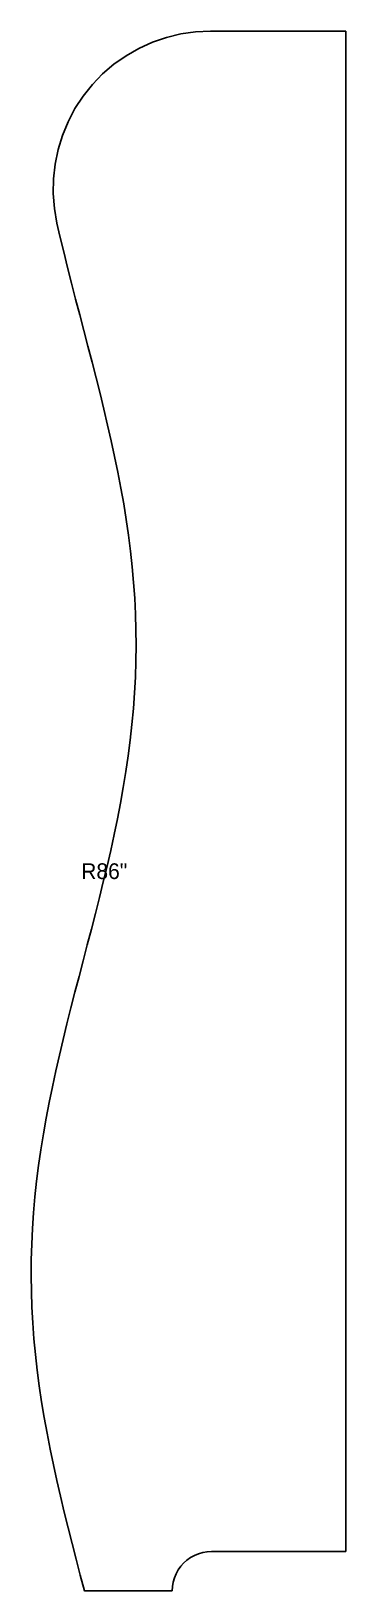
# Model space of a CAD drawing. Header units: inches. Extents: x 42 to 48, y -0.8 to 29.
import ezdxf
from ezdxf.enums import TextEntityAlignment as Align

# ---------------------------------------------------------------- set-up
doc = ezdxf.new("R2010")
doc.units = ezdxf.units.IN

msp = doc.modelspace()

# ---------------------------------------------------------------- linework, layer by layer
at = {"layer": 'OUTLINE'}
msp.add_lwpolyline([(48, 0), (45.438, 0), (45.438, 0), (45.354, -0.005), (45.271, -0.019), (45.19, -0.042), (45.112, -0.074), (45.038, -0.115), (44.97, -0.164), (44.907, -0.22), (44.851, -0.282), (44.802, -0.351), (44.762, -0.425), (44.73, -0.502), (44.706, -0.583), (44.692, -0.666), (44.688, -0.75), (44.062, -0.75), (43.014, -0.75), (42.935, -0.449), (42.857, -0.149), (42.78, 0.152), (42.704, 0.452), (42.63, 0.753), (42.558, 1.053), (42.489, 1.354), (42.423, 1.654), (42.36, 1.955), (42.302, 2.255), (42.248, 2.556), (42.198, 2.856), (42.154, 3.157), (42.115, 3.457), (42.081, 3.758), (42.053, 4.058), (42.03, 4.359), (42.014, 4.659), (42.004, 4.96), (42, 5.26), (42.002, 5.561), (42.011, 5.861), (42.025, 6.162), (42.046, 6.462), (42.072, 6.763), (42.104, 7.063), (42.142, 7.364), (42.185, 7.664), (42.233, 7.965), (42.286, 8.265), (42.343, 8.566), (42.404, 8.866), (42.469, 9.167), (42.538, 9.467), (42.609, 9.768), (42.682, 10.068), (42.758, 10.369), (42.835, 10.669), (42.913, 10.97), (42.991, 11.27), (43.07, 11.571), (43.148, 11.871), (43.225, 12.172), (43.301, 12.472), (43.375, 12.773), (43.447, 13.073), (43.516, 13.374), (43.582, 13.674), (43.644, 13.975), (43.702, 14.275), (43.756, 14.576), (43.805, 14.876), (43.849, 15.177), (43.888, 15.477), (43.921, 15.778), (43.949, 16.078), (43.971, 16.379), (43.987, 16.679), (43.996, 16.98), (44, 17.28), (43.997, 17.581), (43.989, 17.881), (43.974, 18.182), (43.953, 18.482), (43.926, 18.783), (43.893, 19.083), (43.855, 19.384), (43.812, 19.684), (43.764, 19.985), (43.71, 20.285), (43.653, 20.586), (43.591, 20.886), (43.526, 21.187), (43.458, 21.487), (43.386, 21.788), (43.313, 22.088), (43.237, 22.389), (43.16, 22.689), (43.082, 22.99), (43.003, 23.29), (42.925, 23.591), (42.847, 23.891), (42.77, 24.192), (42.694, 24.492), (42.62, 24.793), (42.548, 25.093), (42.492, 25.34), (42.443, 25.619), (42.42, 25.901), (42.424, 26.184), (42.455, 26.465), (42.512, 26.742), (42.594, 27.013), (42.702, 27.274), (42.834, 27.524), (42.99, 27.761), (43.166, 27.982), (43.363, 28.185), (43.578, 28.369), (43.809, 28.532), (44.055, 28.672), (44.313, 28.789), (44.58, 28.881), (44.856, 28.947), (45.136, 28.987), (45.418, 29), (48, 29)], close=True, dxfattribs=at)

# ---------------------------------------------------------------- texts
at = {"layer": 'LABELS'}
msp.add_text('R86"', height=0.3, dxfattribs=at).set_placement((43.393, 12.977), align=Align.MIDDLE_CENTER)

doc.saveas('drawing.dxf')
